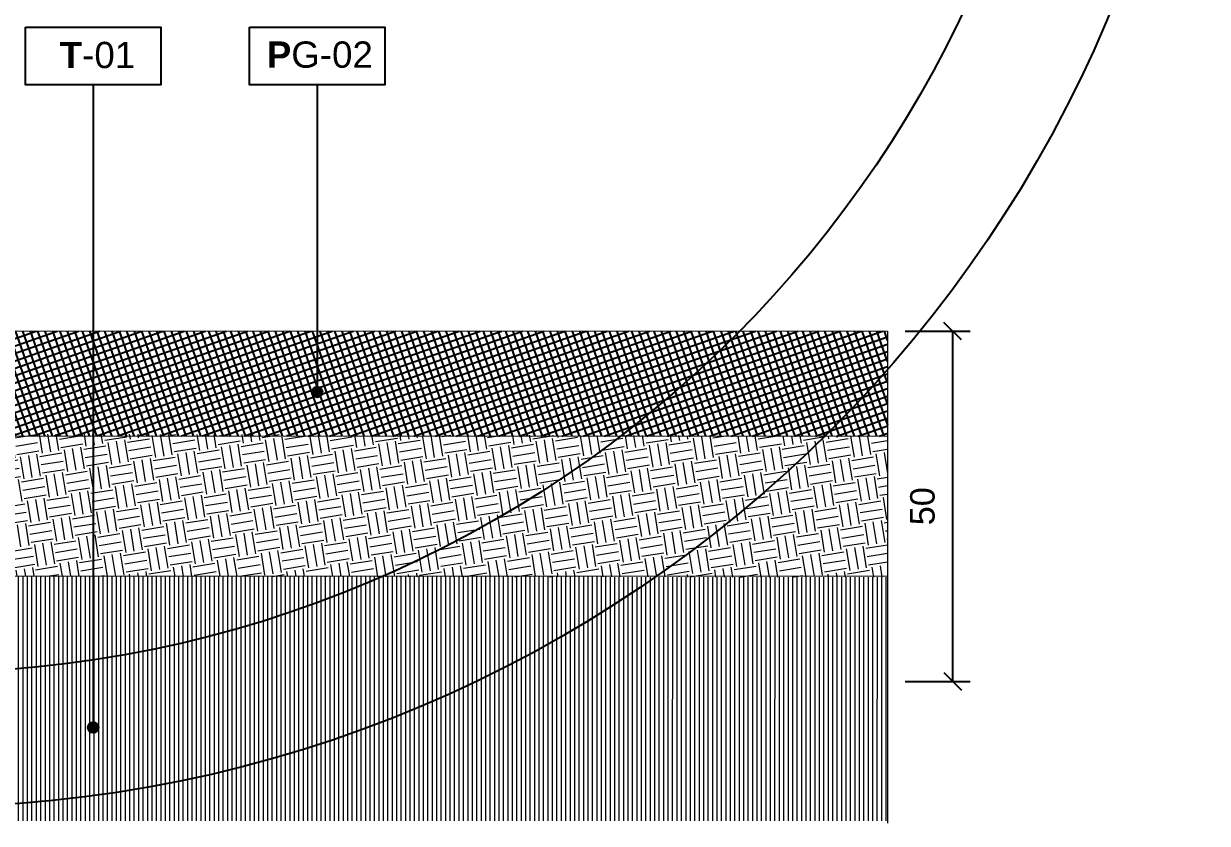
# Model space of a CAD drawing. Header units: metres. Extents: x -325 to 301, y -147 to 149.
# Drawn here: x 38.048 to 39.738, y 73.834 to 74.976 of the extents above; entities that cross this region are included whole.
import ezdxf

# ---------------------------------------------------------------- set-up
doc = ezdxf.new("R2010")
doc.units = ezdxf.units.M
doc.layers.get('Defpoints').update_dxf_attribs({"lineweight": 13})
doc.layers.add('-AUX_MON', color=3, linetype='Continuous', plot=False)
doc.layers.add('0-TX-1_25', color=7, linetype='Continuous', true_color=0x3f4f7f)
for name, color, linetype, lineweight in [('1-CM', 7, 'Continuous', 0), ('2-L-secció', 1, 'Continuous', 0), ('3-TR Seleccionat', 44, 'Continuous', 0), ('3-TR Tot-u', 37, 'Continuous', 0)]:
    doc.layers.add(name, color=color, linetype=linetype, lineweight=lineweight)
for name, color, linetype in [('A-KEYPLAN_HATCH', 7, 'Continuous'), ('A_TEXT_2', 7, 'Continuous'), ('EIT_3 TR terra vegetal', 45, 'Continuous')]:
    doc.layers.add(name, color=color, linetype=linetype)
doc.styles.get("Standard").update_dxf_attribs({"font": 'arial.ttf'})
doc.dimstyles.new('ISO-25', dxfattribs={"dimtxt": 0.1, "dimasz": 0.1, "dimexe": 0.1, "dimexo": 0.1, "dimgap": 0.1, "dimtad": 1, "dimdec": 0, "dimlfac": 100, "dimzin": 9, "dimtxsty": 'Standard', "dimblk": 'OBLIQUE', "dimcen": 0.1, "dimadec": 0, "dimazin": 0, "dimtfac": 1, "dimtdec": 0, "dimtmove": 0, "dimatfit": 3, "dimldrblk": 'OBLIQUE', "dimfxl": 1, "dimarcsym": 0})
pattern_1 = [(109.334866621102, (0, 0), (-0.009435996464940812, -0.003310886695981071), []), (199.334866621102, (0, 0), (0.003310886695981073, -0.00943599646494081), [])]

# ---------------------------------------------------------------- blocks, each defined once
blk = doc.blocks.new('_Oblique')
at = {"color": 0, "lineweight": -2}
blk.add_line((-0.499999999995058, -0.4999999998130015), (0.500000000028669, 0.500000000163238), dxfattribs=at)
blk = doc.blocks.new('*D1074')
at = {"layer": '0-TX-1_25', "color": 0, "lineweight": -2, "transparency": 16777216}
for p, q in [((39.306512758589, 74.53708835418429), (39.39922786818186, 74.53708835418429)), ((39.37422786818186, 74.53708835418429), (39.37422786818186, 74.03708835418429)), ((39.30651275858897, 74.03708835418429), (39.39922786818186, 74.03708835418429))]:
    blk.add_line(p, q, dxfattribs=at)
at = {"layer": 'Defpoints', "color": 0, "transparency": 16777216}
for p in [(39.281512758589, 74.53708835418429), (39.28151275858897, 74.03708835418429), (39.37422786818186, 74.03708835418429)]:
    blk.add_point(p, dxfattribs=at)
at = {"layer": '0-TX-1_25', "color": 0, "lineweight": -2, "transparency": 16777216, "xscale": 0.025, "yscale": 0.025, "zscale": 0.025}
for p, rotation in [((39.37422786818186, 74.53708835418429), 90), ((39.37422786818186, 74.03708835418429), 270)]:
    blk.add_blockref('_Oblique', p, dxfattribs=dict(at, rotation=rotation))
at = {"layer": '0-TX-1_25', "color": 0, "transparency": 16777216, "insert": (39.33135781361162, 74.28708835418426), "char_height": 0.035, "attachment_point": 5, "rotation": 90}
blk.add_mtext('50', dxfattribs=at)
blk = doc.blocks.new('hatch keyplan 2')
at = {"layer": 'A-KEYPLAN_HATCH'}
blk.add_lwpolyline([(0, 0.005476596624248486), (0.012874798693294, 0.005476596623793739), (0.012874798693294, -2.273736754432321e-13), (0, 0)], close=True, dxfattribs=at)
blk = doc.blocks.new('hatch keyplan')
at = {"layer": 'A-KEYPLAN_HATCH'}
blk.add_blockref('hatch keyplan 2', (1.430579833341536, 0.8521467901477053), dxfattribs=at)
blk = doc.blocks.new('T-01')
at = {"layer": 'A-KEYPLAN_HATCH'}
blk.add_blockref('hatch keyplan', (-1.430579833341536, -0.8521467901477053), dxfattribs=at)
at = {"layer": 'A_TEXT_2', "insert": (-0.0007977306934924266, 0.004083503112212838), "char_height": 0.0025, "attachment_point": 1}
blk.add_mtext_dynamic_manual_height_columns('\\pi0.00405;{\\fArial|b1|i0|c0|p34;T}-01', width=0.01456192034901793, gutter_width=0.015, heights=[0], dxfattribs=at)
blk = doc.blocks.new('POINT')
at = {"layer": '0-TX-1_25'}
h = blk.add_hatch(dxfattribs=at)
h.set_pattern_fill('ANGLE', color=256)
h.set_pattern_definition([(0, (-83.74681484067048, -12.72584030761209), (0, 6.985), [5.08, -1.905]), (90, (-83.74681484067048, -12.72584030761209), (-6.985, 4.277078946022131e-16), [5.08, -1.905])])
edge = h.paths.add_edge_path()
edge.add_arc((0, 0), 0.0075, 0, 360)
h = blk.add_hatch(color=256, dxfattribs=at)
h.dxf.hatch_style = 1
edge = h.paths.add_edge_path()
edge.add_arc((0, 0), 0.0075, 0, 360)
blk.add_circle((0, 0), 0.0075, dxfattribs=at)
blk = doc.blocks.new('PG02')
at = {"layer": 'A-KEYPLAN_HATCH'}
blk.add_blockref('hatch keyplan', (-1.429579833357655, -0.8521467901535917), dxfattribs=at)
at = {"layer": 'A_TEXT_2', "insert": (0.0002022691854198788, 0.004122186055120158), "char_height": 0.0025, "attachment_point": 1}
blk.add_mtext_dynamic_manual_height_columns('\\pi0.00245,t0.01245;{\\fArial|b1|i0|c0|p34;P}G-02', width=0.01456192034901793, gutter_width=0.015, heights=[0], dxfattribs=at)

msp = doc.modelspace()

# ---------------------------------------------------------------- hatches: boundary and pattern name
at = {"layer": '3-TR Seleccionat'}
h = msp.add_hatch(dxfattribs=at)
h.set_pattern_fill('ANSI31', color=256, scale=0.002, angle=225, style=0)
h.set_pattern_definition([(270, (441114.3244570725, -650762.529345002), (-0.00635, -1.734723475976807e-18), [])])
h.paths.add_polyline_path([(36.29346497968969, 74.05941808896247), (36.2934649797883, 73.837871968759), (39.28349227854632, 73.83787196829334), (39.28151275858899, 74.1857483585124), (37.55727554601053, 74.1871089441607), (37.52092260505952, 74.03708835418439)])
at = {"layer": '3-TR Tot-u'}
h = msp.add_hatch(dxfattribs=at)
h.set_pattern_fill('EARTH', color=256, scale=0.005, angle=-80.8247561036608, style=0)
h.set_pattern_definition([(279.1752438963392, (3.456016363714866, -3.0133973152235), (0.03640645211205976, -0.02628108149624554), [0.03175, -0.03175]), (279.1752438963392, (3.467770276266423, -3.011498808233035), (0.03640645211205976, -0.02628108149624554), [0.03175, -0.03175]), (279.1752438963392, (3.47952418881798, -3.00960030124257), (0.03640645211205976, -0.02628108149624554), [0.03175, -0.03175]), (9.175243896339197, (3.484074995331988, -3.0128854364296), (0.02628108149624554, 0.03640645211205976), [0.03175, -0.03175]), (9.175243896339197, (3.485973502322453, -3.024639348981158), (0.02628108149624554, 0.03640645211205976), [0.03175, -0.03175]), (9.175243896339197, (3.487872009312919, -3.036393261532715), (0.02628108149624554, 0.03640645211205976), [0.03175, -0.03175])])
h.paths.add_polyline_path([(39.28151275858899, 74.1857483585124), (39.28146684580843, 74.3870883607453), (37.59362848668607, 74.39133573932692), (37.59362848696153, 74.33475591511409), (37.55740040715185, 74.18761606597326)])
at = {"layer": 'EIT_3 TR terra vegetal'}
h = msp.add_hatch(dxfattribs=at)
h.set_pattern_fill('_USER', color=256, scale=0.009999999999999997, angle=109.334866621102, style=0, double=1, pattern_type=0)
h.set_pattern_definition(pattern_1)
h.paths.add_polyline_path([(37.59362848670424, 74.38760498639228), (39.02871803522579, 74.38716572391048), (39.02871803522579, 74.5370883537186), (38.23611855709909, 74.5370883537186), (37.59362848597395, 74.53760499341921)])
h = msp.add_hatch(dxfattribs=at)
h.set_pattern_fill('_USER', color=256, scale=0.009999999999999997, angle=109.334866621102, style=0, double=1, pattern_type=0)
h.set_pattern_definition(pattern_1)
h.paths.add_polyline_path([(39.02877925265459, 74.38716570517262), (39.28157397601777, 74.38708832795412), (39.28151275858899, 74.5370883537186), (39.02871803522579, 74.5370883537186)])

# ---------------------------------------------------------------- linework, layer by layer
at = {"layer": '-AUX_MON'}
for radius in [1.836213333751878, 1.644287805263133]:
    msp.add_circle((37.90158993864181, 75.69352162054302), radius, dxfattribs=at)
at = {"layer": '0-TX-1_25'}
for points in [[(38.14766761164098, 74.88878558070783), (38.14766761164098, 73.97122372033863)], [(38.46720500438502, 74.88878558070613), (38.46720500438502, 74.4499603744967)]]:
    msp.add_lwpolyline(points, dxfattribs=at)
at = {"layer": '1-CM'}
for points in [[(37.59362848597395, 74.53760499341921), (39.28151275888003, 74.5370883537186)], [(37.59358257290236, 74.3876050004459), (39.28146684580843, 74.3870883607453)], [(37.55740040715185, 74.18761606597326), (39.28140562837964, 74.18708837011422)]]:
    msp.add_lwpolyline(points, dxfattribs=at)
at = {"layer": '2-L-secció'}
msp.add_line((39.28151275858899, 74.53708835418426), (39.28151275858899, 73.83440836284052), dxfattribs=at)

# ---------------------------------------------------------------- block references
at = {"layer": '0-TX-1_25', "xscale": 15, "yscale": 15, "zscale": 15}
for name, p in [('T-01', (38.05110662144128, 74.88878558070954)), ('PG02', (38.35564401442711, 74.88878558079612))]:
    msp.add_blockref(name, p, dxfattribs=at)
at = {"layer": '0-TX-1_25'}
for p in [(38.46720500438502, 74.4499603744967), (38.14766761164098, 73.97122372033863)]:
    msp.add_blockref('POINT', p, dxfattribs=at)

# ---------------------------------------------------------------- dimensions: what is measured, and where the dimension line sits
dim = msp.add_linear_dim(base=(39.37422786818186, 74.03708835418429), p1=(39.28151275858899, 74.53708835418426), p2=(39.28151275858895, 74.03708835418426), angle=90, dimstyle='ISO-25', override={"dimtxt": 0.035, "dimasz": 0.025, "dimexe": 0.025, "dimexo": 0.025, "dimgap": 0.025, "dimblk1": 'Oblique', "dimblk2": 'Oblique', "dimsah": 1, "dimfxl": 0.1, "dimfxlon": 1, "dimarcsym": 1}, dxfattribs=at)
dim.commit()
dim.dimension.update_dxf_attribs({"geometry": '*D1074', "text_midpoint": (39.33135781361162, 74.28708835418426)})

doc.saveas('drawing.dxf')
